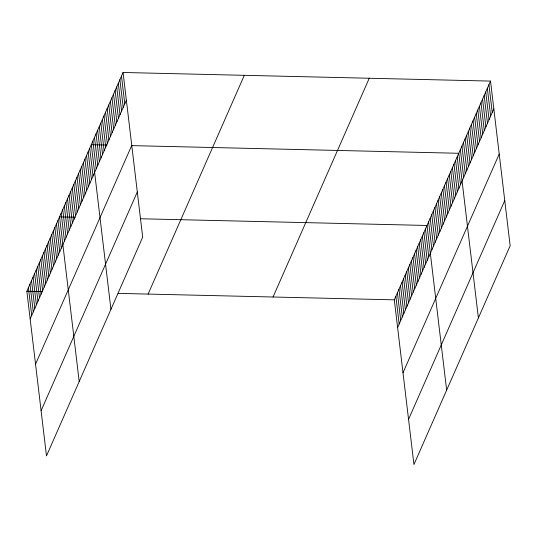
<?xml version="1.0" encoding="UTF-8"?>
<svg xmlns="http://www.w3.org/2000/svg" width="537" height="537" viewBox="0 0 537 537"><rect width="100%" height="100%" fill="white"/><g stroke="black" fill="none" stroke-linecap="round" stroke-linejoin="round"><path stroke-width="0.81" d="M123.06 72.482L142.694 237.153L46.484 455.913L26.85 291.242L123.06 72.482L490.516 81.087L510.15 245.758L413.94 464.518L394.306 299.847L490.516 81.087M30.159 318.991L126.37 100.238M35.549 364.173L131.76 145.42M41.101 410.724L137.311 191.971M148.111 294.081L244.322 75.321M273.044 297.008L369.255 78.248M397.615 327.597L493.825 108.843M402.998 372.779L499.209 154.025M408.55 419.33L504.76 200.576M107.031 145.044L91.31 144.675L110.944 309.346M131.733 145.621L458.766 153.28L478.4 317.951M75.281 217.23L59.56 216.861L79.194 381.532M140.399 218.754L427.016 225.466L446.65 390.137M26.85 291.242L42.571 291.604M118.167 293.377L394.306 299.847M488.925 84.698L492.234 112.455M487.341 88.31L490.65 116.059M485.75 91.921L489.059 119.67M484.166 95.526L487.475 123.282M482.575 99.137L485.884 126.893M480.991 102.748L484.3 130.498M479.4 106.353L482.709 134.109M477.816 109.964L481.125 137.72M476.225 113.575L479.534 141.325M474.641 117.187L477.95 144.936M473.05 120.791L476.359 148.548M471.466 124.403L474.775 152.159M469.875 128.014L473.184 155.764M468.291 131.625L471.6 159.375M466.7 135.23L470.009 162.986M465.116 138.841L468.425 166.591M463.525 142.453L466.834 170.202M461.941 146.057L465.25 173.813M460.35 149.669L463.659 177.425M457.175 156.891L460.484 184.641M455.591 160.496L458.9 188.252M454 164.107L457.309 191.863M452.416 167.719L455.725 195.468M450.825 171.323L454.134 199.079M449.241 174.934L452.55 202.691M447.65 178.546L450.959 206.295M446.066 182.157L449.375 209.907M444.475 185.762L447.784 213.518M442.891 189.373L446.2 217.129M441.3 192.984L444.609 220.734M439.716 196.596L443.025 224.345M438.125 200.2L441.434 227.957M436.541 203.812L439.85 231.561M434.95 207.423L438.259 235.172M433.366 211.028L436.675 238.784M431.775 214.639L435.084 242.395M430.191 218.25L433.5 246M428.6 221.862L431.909 249.611M425.458 229.01L428.768 256.76M423.901 232.555L427.21 260.304M422.344 236.092L425.653 263.848M420.786 239.636L424.096 267.386M419.229 243.18L422.538 270.93M417.672 246.718L420.981 274.474M416.115 250.262L419.424 278.012M414.551 253.8L417.86 281.556M412.993 257.344L416.303 285.1M411.436 260.888L414.745 288.637M409.879 264.426L413.188 292.182M408.321 267.97L411.631 295.719M406.764 271.514L410.073 299.263M405.207 275.051L408.516 302.808M403.649 278.596L406.959 306.345M402.092 282.14L405.401 309.889M400.535 285.677L403.844 313.433M398.978 289.221L402.287 316.971M397.42 292.759L400.73 320.515M395.863 296.303L399.172 324.059M121.476 76.093L124.785 103.849M119.885 79.704L123.195 107.454M118.301 83.316L121.61 111.065M116.71 86.92L120.02 114.676M115.126 90.531L118.435 118.281M113.535 94.143L116.844 121.892M111.951 97.747L115.26 125.504M110.36 101.359L113.669 129.115M108.776 104.97L112.085 132.72M107.185 108.581L110.494 136.331M105.601 112.186L108.91 139.942M104.01 115.797L107.319 143.554M102.426 119.409L105.735 147.158M100.835 123.013L104.144 150.769M99.251 126.625L102.56 154.381M97.66 130.236L100.969 157.985M96.076 133.847L99.385 161.597M94.485 137.452L97.794 165.208M92.901 141.063L96.21 168.819M89.726 148.286L93.035 176.035M88.135 151.89L91.444 179.647M86.551 155.502L89.86 183.251M84.96 159.113L88.269 186.863M83.376 162.718L86.685 190.474M81.785 166.329L85.094 194.085M80.201 169.94L83.51 197.69M78.61 173.552L81.919 201.301M77.026 177.156L80.335 204.912M75.435 180.768L78.744 208.524M73.851 184.379L77.16 212.128M72.26 187.99L75.569 215.74M70.676 191.595L73.985 219.351M69.085 195.206L72.394 222.956M67.501 198.818L70.81 226.567M65.91 202.422L69.219 230.178M64.326 206.033L67.635 233.79M62.735 209.645L66.044 237.394M61.151 213.256L64.46 241.006M58.003 220.405L61.312 248.154M56.445 223.949L59.755 251.699M54.888 227.487L58.197 255.243M53.331 231.031L56.64 258.78M51.774 234.568L55.083 262.325M50.216 238.113L53.525 265.869M48.659 241.657L51.968 269.406M47.102 245.194L50.411 272.95M45.544 248.738L48.854 276.495M43.987 252.283L47.296 280.032M42.43 255.82L45.739 283.576M40.872 259.364L44.182 287.114M39.308 262.908L42.618 290.658M37.751 266.446L41.06 294.202M36.194 269.99L39.503 297.74M34.637 273.528L37.946 301.284M33.079 277.072L36.388 304.828M31.522 280.616L34.831 308.366M29.965 284.154L33.274 311.91M28.407 287.698L31.717 315.454"/></g></svg>
